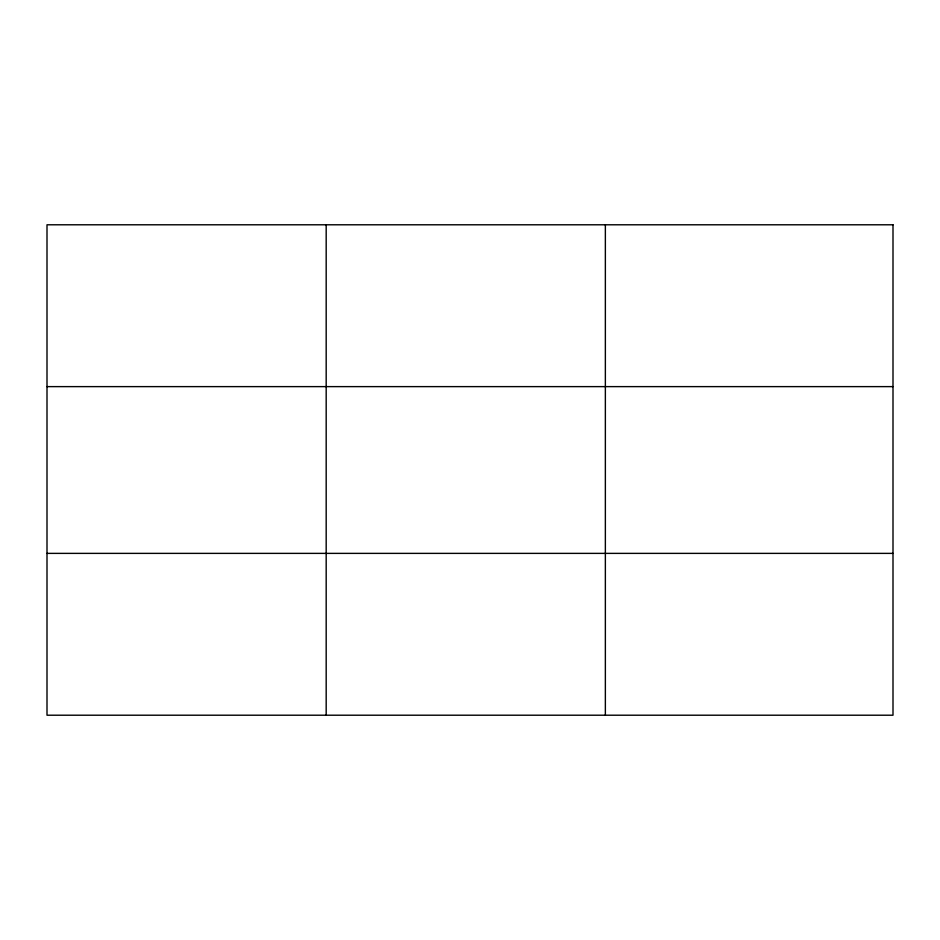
<?xml version="1.0" encoding="UTF-8"?>
<svg xmlns="http://www.w3.org/2000/svg" width="940" height="940" viewBox="0 0 940 940"><rect width="100%" height="100%" fill="white"/><g stroke="black" fill="none" stroke-linecap="round" stroke-linejoin="round"><path stroke-width="1.41" d="M326.18 715.211L326.18 224.789M605.36 715.211L605.36 224.789M47 386.622L893 386.622M47 553.378L893 553.378M893 224.789L893 715.211L47 715.211L47 224.789L893 224.789"/></g></svg>
